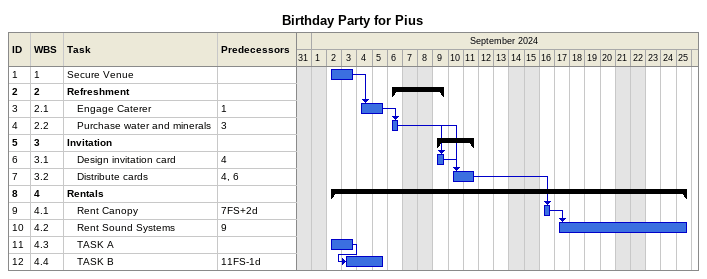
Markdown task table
Birthday Party for Pius

| ID | WBS | Task | Start | Finish | Predecessors |
|---|---|---|---|---|---|
| 1 | 1 | Secure Venue | 2024-09-02 | 2024-09-03 |  |
| 2 | 2 | **Refreshment** | 2024-09-06 | 2024-09-09 |  |
| 3 | 2.1 | Engage Caterer | 2024-09-04 | 2024-09-05 | 1 |
| 4 | 2.2 | Purchase water and minerals | 2024-09-06 | 2024-09-06 | 3 |
| 5 | 3 | **Invitation** | 2024-09-09 | 2024-09-11 |  |
| 6 | 3.1 | Design invitation card | 2024-09-09 | 2024-09-09 | 4 |
| 7 | 3.2 | Distribute cards | 2024-09-10 | 2024-09-11 | 4, 6 |
| 8 | 4 | **Rentals** | 2024-09-02 | 2024-09-25 |  |
| 9 | 4.1 | Rent Canopy | 2024-09-16 | 2024-09-16 | 7FS+2d |
| 10 | 4.2 | Rent Sound Systems | 2024-09-17 | 2024-09-25 | 9 |
| 11 | 4.3 | TASK A | 2024-09-02 | 2024-09-03 |  |
| 12 | 4.4 | TASK B | 2024-09-03 | 2024-09-05 | 11FS-1d |
